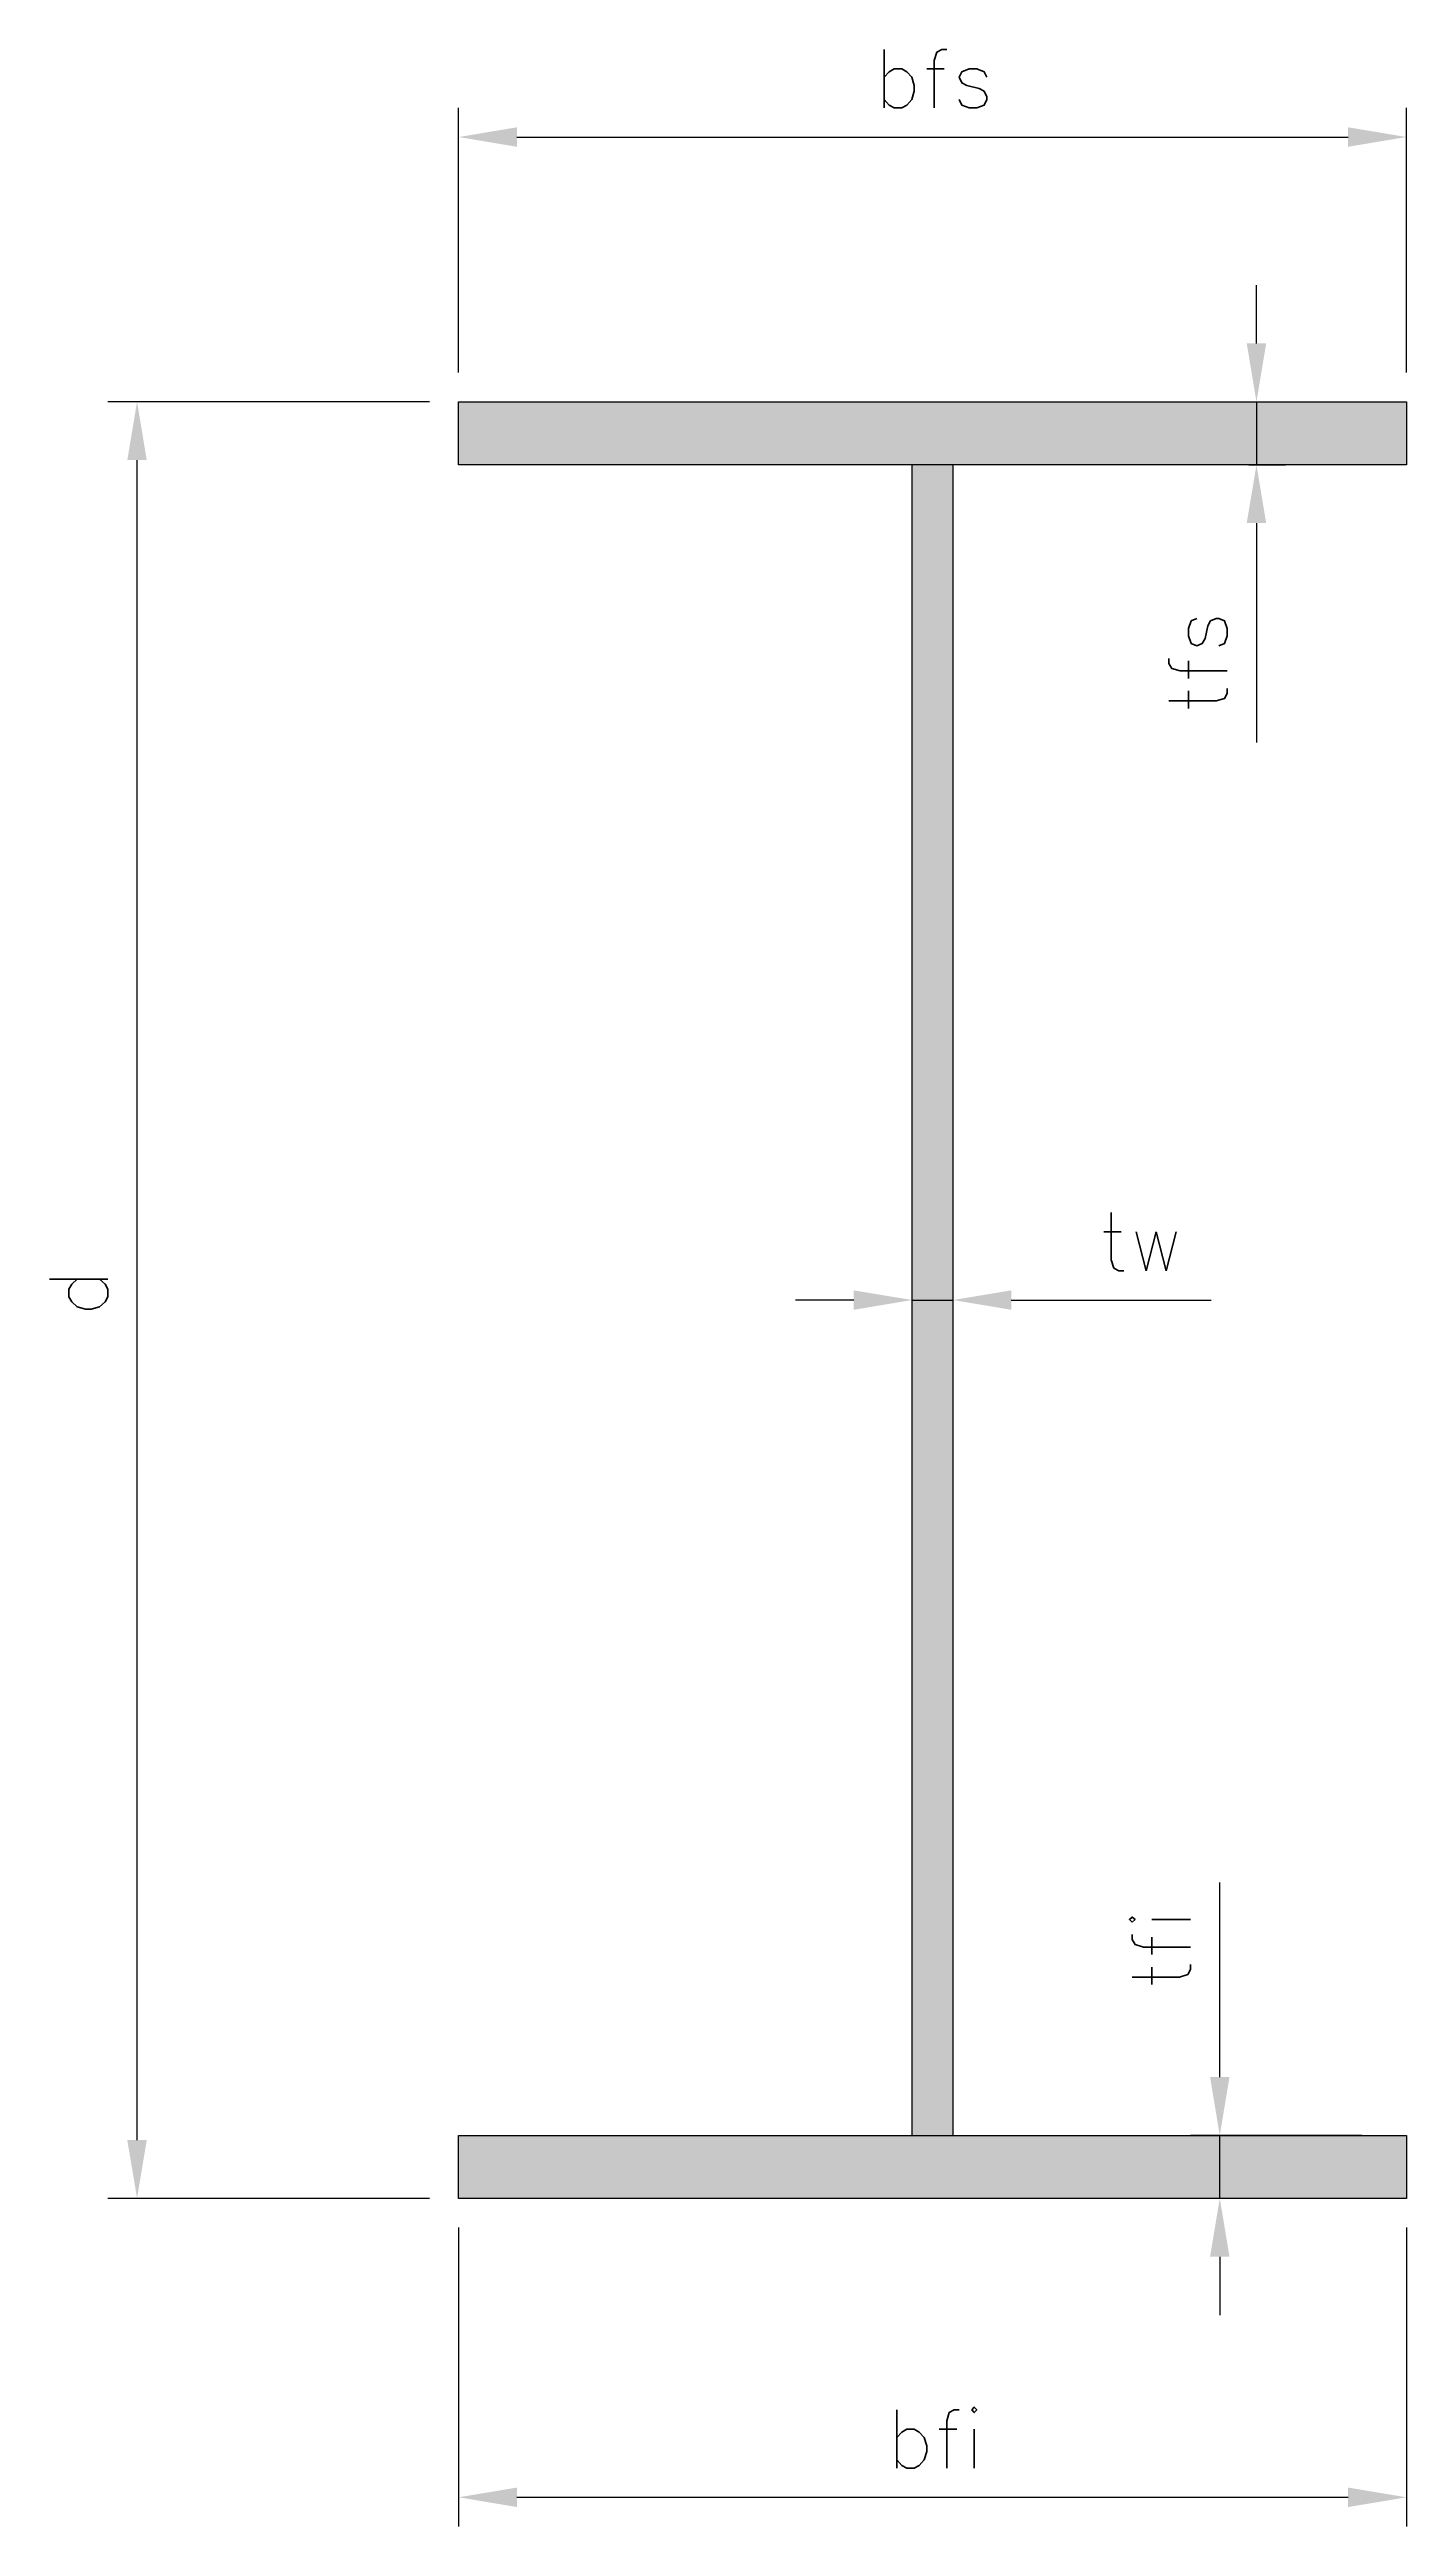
# Model space of a CAD drawing. Extents: x 7 to 3068, y 44 to 931.
# Drawn here: x 886 to 1352, y 44 to 894 of the extents above; entities that cross this region are included whole.
import ezdxf

# ---------------------------------------------------------------- set-up
doc = ezdxf.new("R2010")
doc.units = 0
doc.layers.get('0').update_dxf_attribs({"linetype": 'CONTINUOUS'})
doc.layers.get('DEFPOINTS').update_dxf_attribs({"linetype": 'CONTINUOUS'})
doc.styles.get("Standard").update_dxf_attribs({"font": 'simplex.shx'})
doc.dimstyles.get("Standard").update_dxf_attribs({"dimtxt": 0.18, "dimasz": 0.18, "dimexe": 0.18, "dimexo": 0.0625, "dimgap": 0.09, "dimtad": 0, "dimtih": 1, "dimtoh": 1, "dimzin": 0, "dimcen": 0.09, "dimazin": 3, "dimtfac": 1, "dimtofl": 0, "dimtmove": 0, "dimatfit": 3})

# ---------------------------------------------------------------- blocks, each defined once
blk = doc.blocks.new('*U59')
at = {"color": 3}
blk.add_text('bfi', height=20, dxfattribs=at).set_placement((1173.42, 64.3))
blk = doc.blocks.new('*D17')
at = {"color": 1}
for p, q in [((1026.64, 146.79), (1026.64, 44.3)), ((1351.64, 146.79), (1351.64, 44.3)), ((1046.64, 54.3), (1331.64, 54.3))]:
    blk.add_line(p, q, dxfattribs=at)
for points in [[(1046.64, 57.63), (1046.64, 50.96), (1026.64, 54.3)], [(1331.64, 57.63), (1331.64, 50.96), (1351.64, 54.3)]]:
    blk.add_solid(points, dxfattribs=at)
at = {"layer": 'DEFPOINTS', "color": 0}
for p in [(1026.64, 156.79), (1351.64, 156.79), (1351.64, 54.3)]:
    blk.add_point(p, dxfattribs=at)
blk.add_blockref('*U59', (0, 0))
blk = doc.blocks.new('*U64')
at = {"color": 3}
blk.add_text('tw', height=20, dxfattribs=at).set_placement((1246.14, 474.79))
blk = doc.blocks.new('*D18')
at = {"color": 1}
for p, q in [((1182.14, 474.79), (1182.14, 474.79)), ((1162.14, 464.79), (1142.14, 464.79)), ((1182.14, 464.79), (1196.14, 464.79)), ((1216.14, 464.79), (1284.71, 464.79))]:
    blk.add_line(p, q, dxfattribs=at)
for points in [[(1162.14, 468.12), (1162.14, 461.45), (1182.14, 464.79)], [(1216.14, 468.12), (1216.14, 461.45), (1196.14, 464.79)]]:
    blk.add_solid(points, dxfattribs=at)
at = {"layer": 'DEFPOINTS', "color": 0}
for p in [(1182.14, 464.79), (1196.14, 464.79), (1196.14, 464.79)]:
    blk.add_point(p, dxfattribs=at)
blk.add_blockref('*U64', (0, 0))
blk = doc.blocks.new('*U60')
at = {"color": 3}
blk.add_text('d', height=20, rotation=90, dxfattribs=at).set_placement((906.38, 459.07))
blk = doc.blocks.new('*D19')
at = {"color": 1}
for p, q in [((1016.64, 772.79), (906.38, 772.79)), ((916.38, 176.79), (916.38, 752.79)), ((1016.64, 156.79), (906.38, 156.79))]:
    blk.add_line(p, q, dxfattribs=at)
for points in [[(913.04, 752.79), (919.71, 752.79), (916.38, 772.79)], [(913.04, 176.79), (919.71, 176.79), (916.38, 156.79)]]:
    blk.add_solid(points, dxfattribs=at)
at = {"layer": 'DEFPOINTS', "color": 0}
for p in [(916.38, 772.79), (1026.64, 772.79), (1026.64, 156.79)]:
    blk.add_point(p, dxfattribs=at)
blk.add_blockref('*U60', (0, 0))
blk = doc.blocks.new('*U80')
at = {"color": 3}
blk.add_text('bfs', height=20, dxfattribs=at).set_placement((1169.14, 873.54))
blk = doc.blocks.new('*D20')
at = {"color": 1}
for p, q in [((1026.64, 782.79), (1026.64, 873.54)), ((1351.64, 782.79), (1351.64, 873.54)), ((1046.64, 863.54), (1331.64, 863.54))]:
    blk.add_line(p, q, dxfattribs=at)
for points in [[(1046.64, 866.88), (1046.64, 860.21), (1026.64, 863.54)], [(1331.64, 866.88), (1331.64, 860.21), (1351.64, 863.54)]]:
    blk.add_solid(points, dxfattribs=at)
at = {"layer": 'DEFPOINTS', "color": 0}
for p in [(1351.64, 863.54), (1026.64, 772.79), (1351.64, 772.79)]:
    blk.add_point(p, dxfattribs=at)
blk.add_blockref('*U80', (0, 0))
blk = doc.blocks.new('*U63')
at = {"color": 3}
blk.add_text('tfi', height=20, rotation=90, dxfattribs=at).set_placement((1277.62, 228.39))
blk = doc.blocks.new('*D21')
at = {"color": 1}
for p, q in [((1287.62, 198.39), (1287.62, 265.05)), ((1336.35, 178.39), (1277.62, 178.39)), ((1287.62, 156.79), (1287.62, 178.39)), ((1336.35, 156.79), (1277.62, 156.79)), ((1287.62, 136.79), (1287.62, 116.79))]:
    blk.add_line(p, q, dxfattribs=at)
for points in [[(1284.29, 198.39), (1290.96, 198.39), (1287.62, 178.39)], [(1284.29, 136.79), (1290.96, 136.79), (1287.62, 156.79)]]:
    blk.add_solid(points, dxfattribs=at)
at = {"layer": 'DEFPOINTS', "color": 0}
for p in [(1287.62, 178.39), (1346.35, 178.39), (1346.35, 156.79)]:
    blk.add_point(p, dxfattribs=at)
blk.add_blockref('*U63', (0, 0))
blk = doc.blocks.new('*U62')
at = {"color": 3}
blk.add_text('tfs', height=20, rotation=90, dxfattribs=at).set_placement((1290.21, 665.95))
blk = doc.blocks.new('*D22')
at = {"color": 1}
for p, q in [((1300.21, 792.79), (1300.21, 812.79)), ((1297.62, 772.79), (1310.21, 772.79)), ((1300.21, 772.79), (1300.21, 751.19)), ((1297.62, 751.19), (1310.21, 751.19)), ((1300.21, 731.19), (1300.21, 655.95))]:
    blk.add_line(p, q, dxfattribs=at)
for points in [[(1296.87, 792.79), (1303.54, 792.79), (1300.21, 772.79)], [(1296.87, 731.19), (1303.54, 731.19), (1300.21, 751.19)]]:
    blk.add_solid(points, dxfattribs=at)
at = {"layer": 'DEFPOINTS', "color": 0}
for p in [(1287.62, 772.79), (1287.62, 751.19), (1300.21, 751.19)]:
    blk.add_point(p, dxfattribs=at)
blk.add_blockref('*U62', (0, 0))
blk = doc.blocks.new('*U65')
at = {"color": 2, "linetype": 'CONTINUOUS'}
for p, q in [((1026.64, 751.19), (1026.64, 772.79)), ((1351.64, 772.79), (1351.64, 751.19)), ((1182.14, 178.39), (1182.14, 751.19)), ((1196.14, 751.19), (1196.14, 178.39)), ((1026.64, 156.79), (1026.64, 178.39)), ((1351.64, 178.39), (1351.64, 156.79)), ((1351.64, 156.79), (1026.64, 156.79)), ((1351.64, 156.79), (1351.64, 156.79))]:
    blk.add_line(p, q, dxfattribs=at)
at = {"color": 2, "linetype": 'CONTINUOUS', "extrusion": (0, 0, -1)}
for points in [[(-1026.64, 772.79), (-1351.64, 751.19), (-1026.64, 751.19)], [(-1026.64, 772.79), (-1351.64, 772.79), (-1351.64, 751.19)], [(-1182.14, 751.19), (-1196.14, 178.39), (-1182.14, 178.39)], [(-1182.14, 751.19), (-1196.14, 751.19), (-1196.14, 178.39)], [(-1026.64, 178.39), (-1351.64, 156.79), (-1026.64, 156.79)], [(-1026.64, 178.39), (-1351.64, 178.39), (-1351.64, 156.79)], [(-1026.64, 156.79), (-1351.64, 156.79), (-1351.64, 156.79)]]:
    blk.add_solid(points, dxfattribs=at)

msp = doc.modelspace()

# ---------------------------------------------------------------- linework, layer by layer
at = {"color": 18, "linetype": 'CONTINUOUS'}
for p, q in [((1026.639, 751.188), (1026.639, 772.788)), ((1026.639, 772.788), (1351.639, 772.788)), ((1351.639, 772.788), (1351.639, 751.188)), ((1351.639, 751.188), (1026.639, 751.188)), ((1182.139, 178.388), (1182.139, 751.188)), ((1196.139, 751.188), (1196.139, 178.388)), ((1026.639, 156.788), (1026.639, 178.388)), ((1026.639, 178.388), (1351.639, 178.388)), ((1351.639, 178.388), (1351.639, 156.788)), ((1351.639, 156.788), (1026.639, 156.788))]:
    msp.add_line(p, q, dxfattribs=at)

# ---------------------------------------------------------------- block references
at = {"color": 2, "linetype": 'CONTINUOUS'}
msp.add_blockref('*U65', (0, 0), dxfattribs=at)

# ---------------------------------------------------------------- dimensions: what is measured, and where the dimension line sits
for base, p1, p2, text, picture, middle in [((1351.639, 863.542), (1026.639, 772.788), (1351.639, 772.788), 'bfs', '*D20', (1189.139, 883.542)), ((1351.639, 54.298), (1026.639, 156.788), (1351.639, 156.788), 'bfi', '*D17', (1189.139, 74.298))]:
    dim = msp.add_linear_dim(base=base, p1=p1, p2=p2, text=text, dimstyle='Standard', override={"dimscale": 1})
    dim.commit()
    dim.dimension.update_dxf_attribs({"geometry": picture, "text_midpoint": middle})
at = {"color": 18}
for base, p1, p2, text, picture, middle in [((1300.208, 751.188), (1287.623, 772.788), (1287.623, 751.188), 'tfs', '*D22', (1280.208, 683.569)), ((1287.623, 178.388), (1346.351, 156.788), (1346.351, 178.388), 'tfi', '*D21', (1267.623, 241.721))]:
    dim = msp.add_linear_dim(base=base, p1=p1, p2=p2, angle=90, text=text, dimstyle='Standard', override={"dimscale": 1}, dxfattribs=at)
    dim.commit()
    dim.dimension.update_dxf_attribs({"geometry": picture, "text_midpoint": middle})
dim = msp.add_linear_dim(base=(916.375, 772.788), p1=(1026.639, 156.788), p2=(1026.639, 772.788), angle=90, text='d', dimstyle='Standard', override={"dimscale": 1})
dim.commit()
dim.dimension.update_dxf_attribs({"geometry": '*D19', "text_midpoint": (896.375, 464.788)})
dim = msp.add_linear_dim(base=(1196.139, 464.788), p1=(1182.139, 464.788), p2=(1196.139, 464.788), text='tw', dimstyle='Standard', override={"dimscale": 1}, dxfattribs=at)
dim.commit()
dim.dimension.update_dxf_attribs({"geometry": '*D18', "text_midpoint": (1260.425, 484.788)})

doc.saveas('drawing.dxf')
